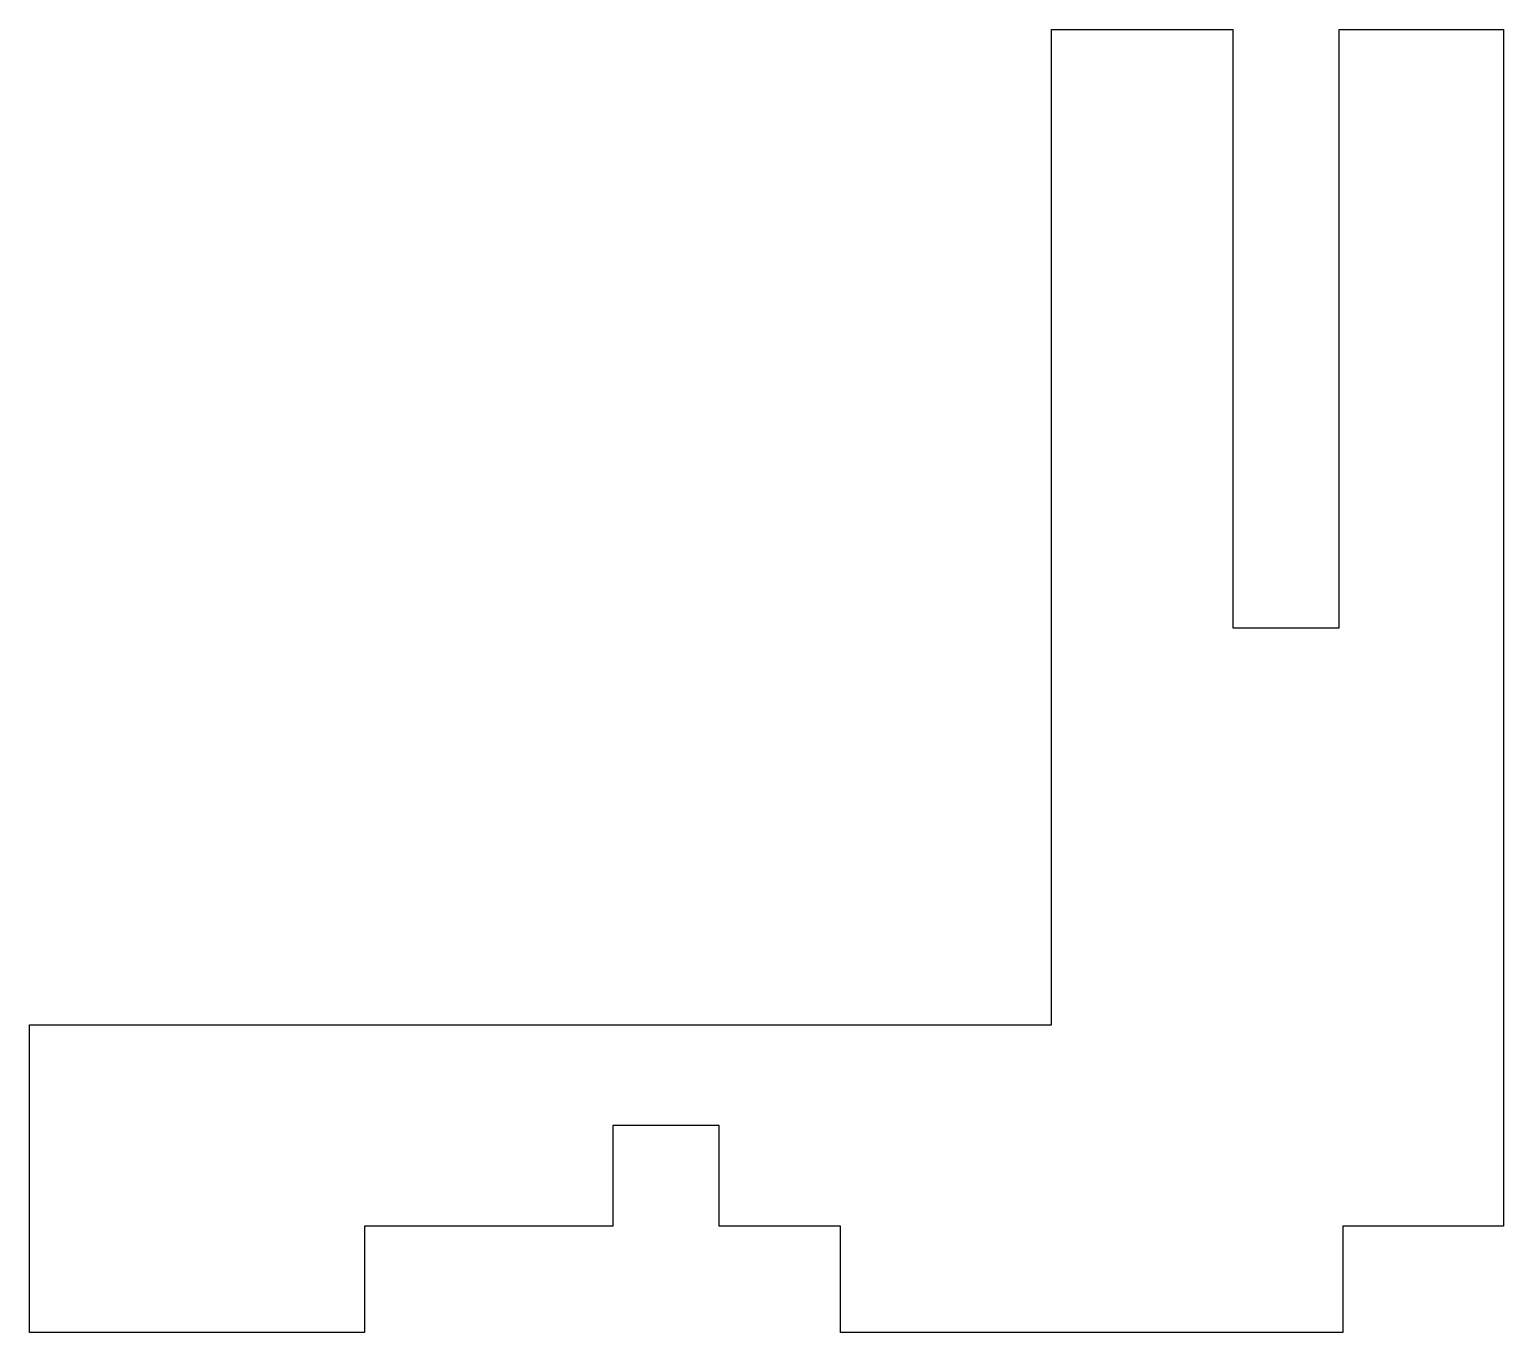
# Model space of a CAD drawing. Header units: millimetres. Extents: x 79.6 to 123.6, y -3.2 to 35.7.
import ezdxf

# ---------------------------------------------------------------- set-up
doc = ezdxf.new("R2010")
doc.units = ezdxf.units.MM
doc.layers.get('0').update_dxf_attribs({"linetype": 'CONTINUOUS'})

msp = doc.modelspace()

# ---------------------------------------------------------------- linework, layer by layer
msp.add_lwpolyline([(115.4825, 35.71), (115.4825, 17.855), (118.6575, 17.855), (118.6575, 35.71), (123.561, 35.71), (123.561, 0), (118.77, 0), (118.77, -3.175), (103.77, -3.175), (103.77, 0), (100.1575, 0), (100.1575, 3), (96.9825, 3), (96.9825, 0), (89.57, 0), (89.57, -3.175), (79.57, -3.175), (79.57, 6.002), (110.07, 6.002), (110.07, 35.71)], close=True)

doc.saveas('drawing.dxf')
